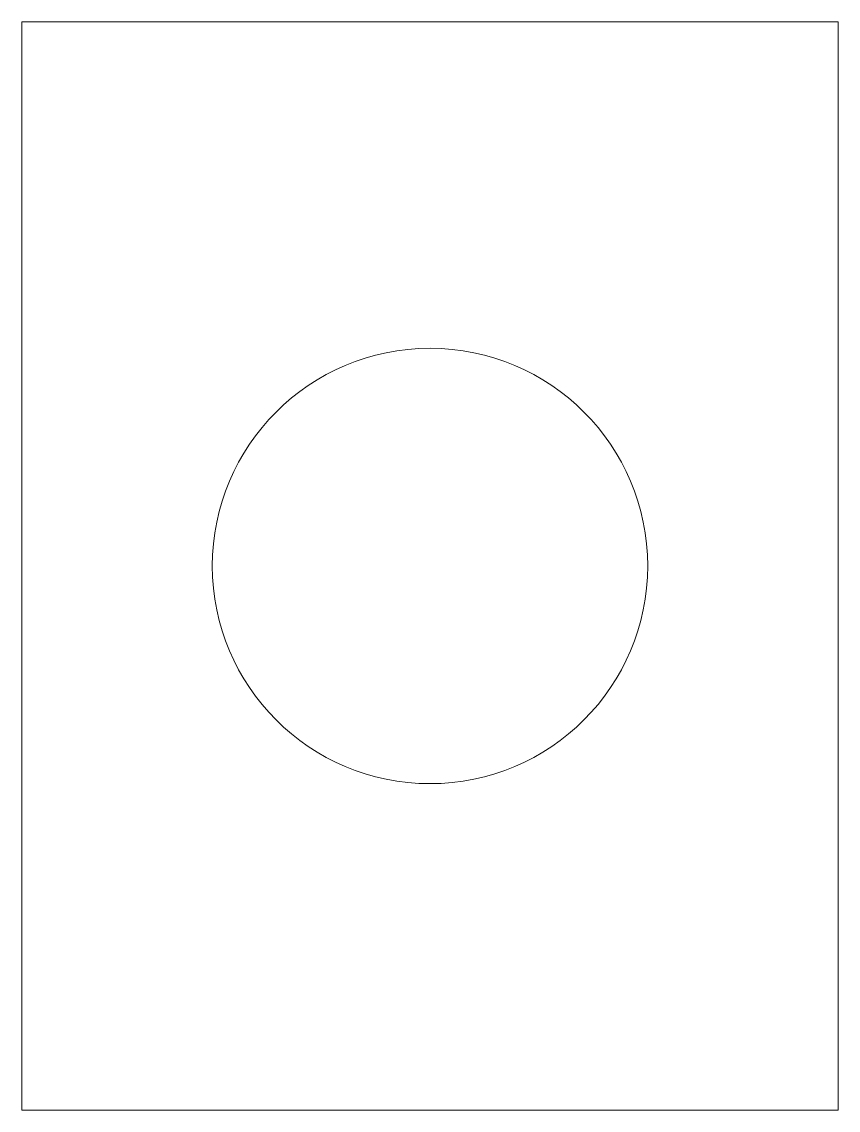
# Model space of a CAD drawing. Header units: millimetres. Extents: x -0.3 to 7.2, y 0 to 10.
import ezdxf

# ---------------------------------------------------------------- set-up
doc = ezdxf.new("R2010")
doc.units = ezdxf.units.MM

msp = doc.modelspace()

# ---------------------------------------------------------------- linework, layer by layer
at = {"color": 1, "linetype": 'Continuous', "lineweight": 5, "true_color": 0xff0000, "flags": 128}
msp.add_lwpolyline([(-0.251, -0.01), (-0.251, 9.99), (7.249, 9.99), (7.249, -0.01)], close=True, dxfattribs=at)
at = {"color": 1, "linetype": 'Continuous', "lineweight": 5, "true_color": 0xff0000}
msp.add_circle((3.499, 4.99), 2, dxfattribs=at)

doc.saveas('drawing.dxf')
